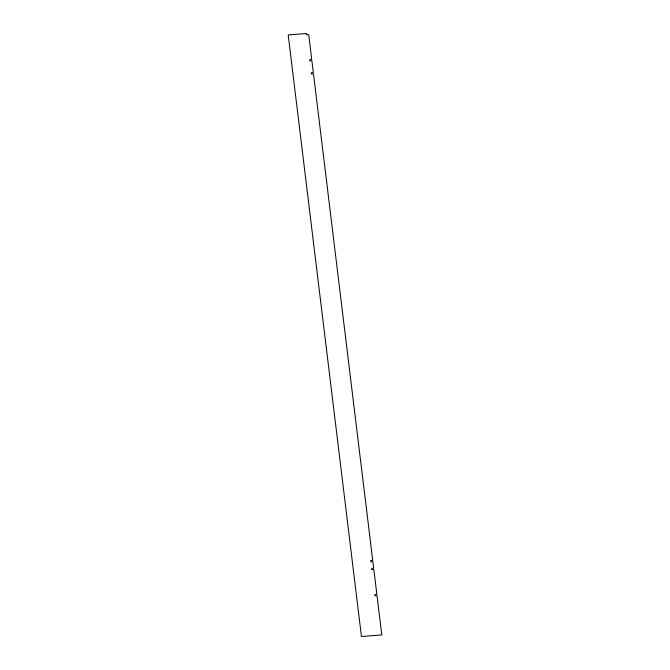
<?xml version="1.0" encoding="UTF-8"?>
<svg xmlns="http://www.w3.org/2000/svg" width="670" height="670" viewBox="0 0 670 670"><rect width="100%" height="100%" fill="white"/><g stroke="black" fill="none" stroke-linecap="round" stroke-linejoin="round"><path stroke-width="1" d="M306.517 33.5L288.201 34.907L361.448 636.5L381.8 634.934L377.017 595.697L374.982 595.856L374.823 594.55L376.858 594.391L373.835 569.542L371.8 569.701L371.641 568.394L373.676 568.235L372.88 561.694L370.845 561.854L370.686 560.547L372.721 560.388L313.485 73.884L311.45 74.043L311.29 72.737L313.326 72.578L311.893 60.811L309.858 60.962L309.699 59.655L311.734 59.496L308.711 34.647L306.676 34.806L306.517 33.5"/></g></svg>
